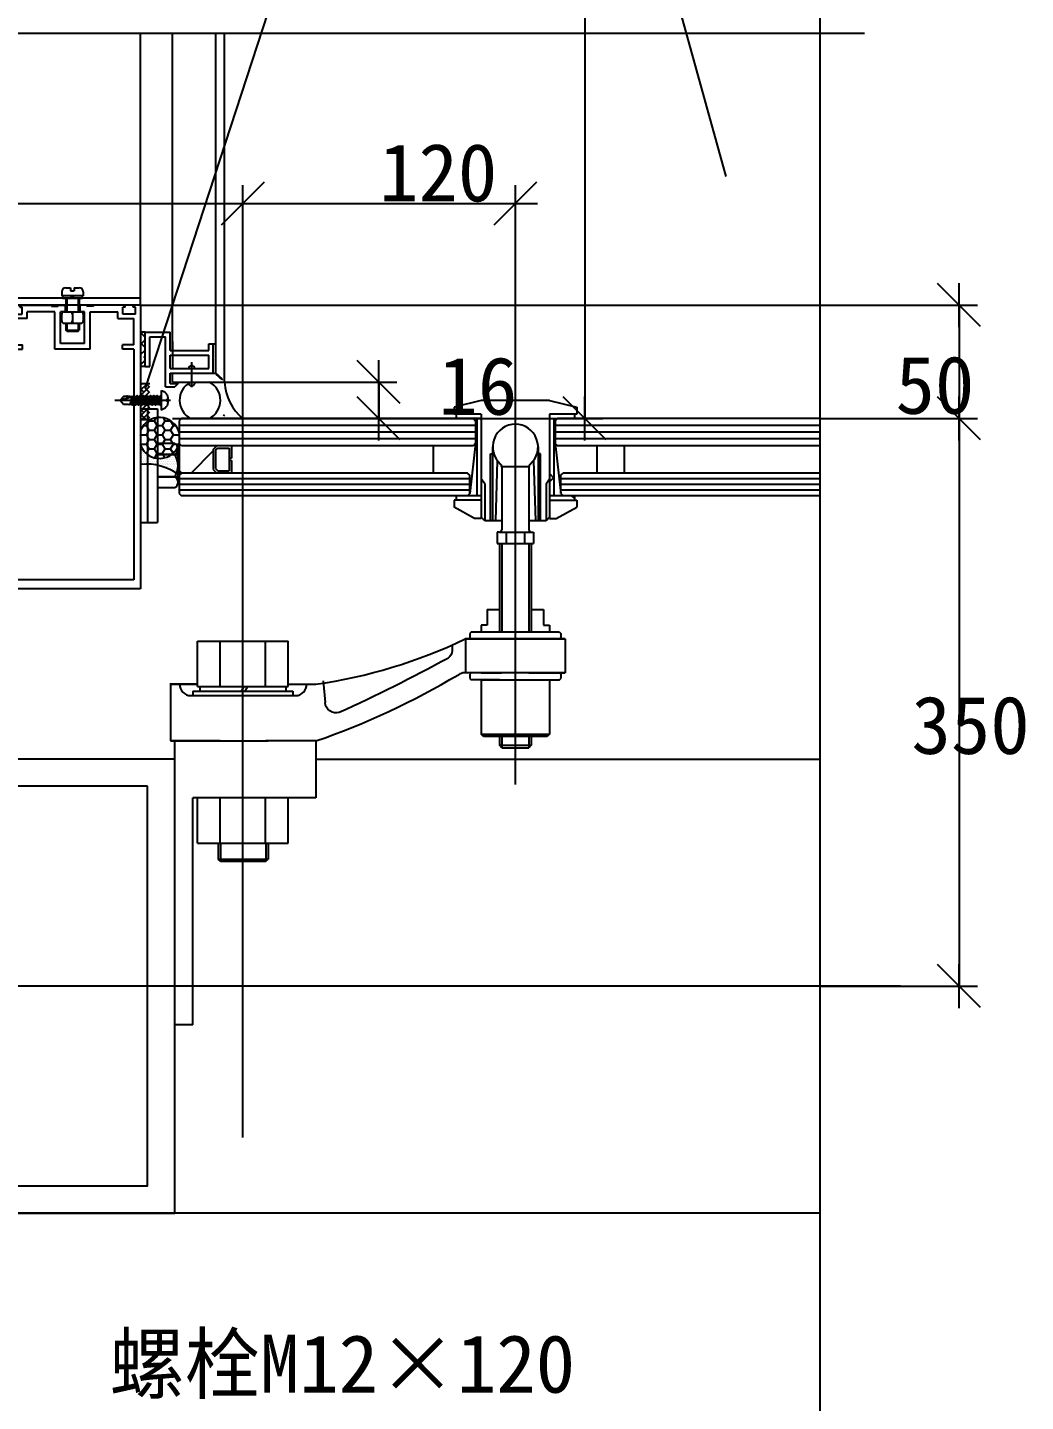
# Model space of a CAD drawing. Header units: metres. Extents: x 2349 to 5457, y 940 to 3258.
# Drawn here: x 4941 to 5380, y 2018 to 2623 of the extents above; entities that cross this region are included whole.
import ezdxf

# ---------------------------------------------------------------- set-up
doc = ezdxf.new("R2010")
doc.units = ezdxf.units.M
for name, color, linetype in [('3', 5, 'Continuous'), ('B', 3, 'Continuous'), ('BZX', 1, 'Continuous'), ('CSX', 3, 'Continuous'), ('DHX', 4, 'Continuous'), ('LINE', 7, 'Continuous'), ('PMX', 8, 'Continuous'), ('SCREW', 6, 'Continuous'), ('SDH', 7, 'Continuous'), ('TXT', 2, 'Continuous'), ('XSX', 6, 'Continuous')]:
    doc.layers.add(name, color=color, linetype=linetype)

# ---------------------------------------------------------------- blocks, each defined once
blk = doc.blocks.new('A$C719D39D5')
at = {"layer": 'CSX'}
for p, q in [((15.8, 56.78, -342.86), (25.38, 55.94, -342.86)), ((0, 0, -342.86), (2.51, 0, -342.86))]:
    blk.add_line(p, q, dxfattribs=at)
for centre, radius, start, end in [((24.95, 50.96, -342.86), 5, 344.88, 85), ((-624.51, 346.74, -342.86), 718.57, 331.32, 335.58), ((2.51, 4, -342.86), 4, 270, 328.41)]:
    blk.add_arc(centre, radius, start, end, dxfattribs=at)
blk = doc.blocks.new('SK-01')
at = {"color": 3}
for points in [[(-41.52, 76.95), (-41.52, -48.05)], [(-41.52, 76.95), (-38.27, 76.95)], [(-39.32, 75.95), (-38.27, 75.95)], [(-39.32, 72.95), (-39.32, 75.95)], [(-39.32, 72.95), (-33.72, 72.95)], [(-38.27, 75.95), (-38.27, 76.95)], [(-34.77, 76.95), (-20.77, 76.95)], [(-34.77, 75.95), (-34.77, 76.95)], [(-34.77, 75.95), (-33.72, 75.95)], [(-33.72, 72.95), (-33.72, 75.95)], [(-19.27, 73.95), (-31.52, 73.95)], [(-31.52, 70.95), (-31.52, 73.95)], [(-26.58, 76.95), (-20.77, 76.95)], [(-20.77, 76.95), (-20.77, 76.45)], [(-20.77, 76.45), (-17.77, 76.45)], [(-19.27, 57.45), (-19.27, 73.95)], [(-17.77, 76.95), (-14.77, 76.95)], [(-17.77, 76.95), (-17.77, 76.45)], [(-16.77, 59.95), (-16.77, 73.95)], [(-16.77, 73.95), (-14.77, 73.95)], [(-14.77, 76.95), (-14.77, 73.95)], [(-5.27, 76.95), (-8.27, 76.95)], [(-8.27, 76.95), (-8.27, 73.95)], [(-8.27, 73.95), (-6.27, 73.95)], [(-6.27, 59.95), (-6.27, 73.95)], [(-5.27, 76.95), (-5.27, 76.45)], [(-2.27, 76.45), (-5.27, 76.45)], [(-3.77, 73.95), (8.48, 73.95)], [(-3.77, 57.45), (-3.77, 73.95)], [(11.73, 76.95), (-2.27, 76.95)], [(-2.27, 76.95), (-2.27, 76.45)], [(8.48, 70.95), (8.48, 73.95)], [(10.68, 72.95), (10.68, 75.95)], [(11.73, 75.95), (10.68, 75.95)], [(16.28, 72.95), (10.68, 72.95)], [(11.73, 75.95), (11.73, 76.95)], [(18.48, 76.95), (15.23, 76.95)], [(15.23, 75.95), (15.23, 76.95)], [(16.28, 75.95), (15.23, 75.95)], [(16.28, 72.95), (16.28, 75.95)], [(18.48, 76.95), (18.48, -48.05)], [(-38.52, 59.45), (-38.52, 70.95)], [(-31.52, 70.95), (-38.52, 70.95)], [(8.48, 70.95), (15.48, 70.95)], [(15.48, 59.45), (15.48, 70.95)], [(-38.52, 59.45), (-33.52, 59.45)], [(-38.52, 57.45), (-38.52, -44.05)], [(-38.52, 57.45), (-33.52, 57.45)], [(-33.52, 57.45), (-33.52, 59.45)], [(-19.27, 57.45), (-3.77, 57.45)], [(-16.77, 59.95), (-6.27, 59.95)], [(10.48, 57.45), (10.48, 59.45)], [(15.48, 59.45), (10.48, 59.45)], [(15.48, 57.45), (10.48, 57.45)], [(15.48, 57.45), (15.48, -44.05)], [(-41.52, -48.05), (18.48, -48.05)], [(-38.52, -44.05), (15.48, -44.05)]]:
    blk.add_lwpolyline(points, dxfattribs=at)
blk = doc.blocks.new('A$C3AE73DB5')
at = {"layer": 'CSX'}
for p, q in [((0, 18), (0, 48)), ((0, 48), (22, 48)), ((4, 18), (4, 44)), ((4, 44), (18, 44)), ((18, 0), (18, 44)), ((22, 32), (22, 48)), ((56, 38), (60, 38)), ((56, 32), (56, 38)), ((60, 12), (60, 38)), ((22, 32), (56, 32)), ((22, 16), (22, 28)), ((22, 28), (56, 28)), ((56, 16), (56, 28)), ((0, 18), (4, 18)), ((22, 16), (56, 16)), ((18, 0), (26, 0)), ((22, 12), (60, 12)), ((22, 3), (22, 12)), ((22, 3), (29, 3)), ((29, 3), (26, 0))]:
    blk.add_line(p, q, dxfattribs=at)
blk = doc.blocks.new('ST48X16')
at = {"layer": 'LINE'}
for p, q in [((0, 19.53), (0, -4.91)), ((-2.01, -0.75), (2.01, -0.75))]:
    blk.add_line(p, q, dxfattribs=at)
at = {"layer": 'SCREW'}
for p, q in [((-1.73, 12.94), (-2.01, 12.68)), ((-2.01, 12.68), (-1.31, 12.81)), ((-2.01, 12.68), (-1.73, 12.42)), ((-1.91, 14.2), (-0.73, 14.41)), ((-1.73, 15.84), (0, 17.29)), ((-1.73, 14.38), (-1.73, 15.84)), ((-1.73, 12.94), (-1.73, 14.03)), ((-1.22, 13.06), (-1.73, 12.94)), ((-1.73, 12.42), (-1.43, 12.49)), ((-1.73, 12.42), (-1.73, 11.62)), ((-1.43, 12.49), (0.25, 17.08)), ((0, 17.29), (1.73, 15.84)), ((1.73, 15.84), (1.73, 13.58)), ((1.73, 13.58), (2.01, 13.32)), ((2.01, 13.32), (1.73, 13.06)), ((1.73, 13.06), (1.73, 12.38)), ((-2.16, 11.27), (2.16, 12.03)), ((-2.16, 9.76), (2.16, 10.53)), ((-2.16, 8.44), (2.16, 9.2)), ((-2.16, 6.94), (2.16, 7.7)), ((-2.16, 5.44), (2.16, 6.2)), ((-1.73, 10.92), (-1.73, 10.11)), ((-1.73, 9.6), (-1.73, 8.79)), ((-1.73, 9.44), (-1.73, 8.64)), ((-1.73, 8.09), (-1.73, 7.29)), ((-1.73, 6.59), (-1.73, 5.79)), ((1.73, 11.68), (1.73, 10.87)), ((1.73, 10.2), (1.73, 9.4)), ((1.73, 8.86), (1.73, 8.05)), ((1.73, 8.7), (1.73, 7.9)), ((1.73, 7.35), (1.73, 6.55)), ((-2.16, 3.93), (2.16, 4.7)), ((-2.16, 2.43), (2.16, 3.19)), ((-2.16, 0.93), (2.16, 1.69)), ((-2.11, -0.67), (2.16, 0.03)), ((-1.73, 5.09), (-1.73, 4.28)), ((-1.73, 0.58), (-1.73, 4.13)), ((-1.73, 3.58), (-1.73, 2.78)), ((-1.73, 3.43), (-1.73, 2.63)), ((-1.73, 2.08), (-1.73, 1.28)), ((-1.73, 1.93), (-1.73, 1.12)), ((-1.73, 0.42), (-1.73, -0.38)), ((1.73, 0.38), (-1.73, -0.38)), ((1.73, 5.85), (1.73, 5.04)), ((1.73, 4.35), (1.73, 3.54)), ((1.73, 4.19), (1.73, 3.39)), ((1.73, 2.84), (1.73, 2.04)), ((1.73, 2.69), (1.73, 1.88)), ((1.73, 1.34), (1.73, 0.54)), ((1.73, 1.19), (1.73, 0.38)), ((2.16, 0.03), (1.73, 0.38)), ((2.01, -0.09), (2.16, 0.03)), ((-4.28, -0.75), (4.28, -0.75)), ((-1.73, -0.38), (-2.11, -0.67)), ((-2.11, -0.67), (-2.01, -0.75)), ((-0.25, -0.75), (2.01, -0.09)), ((2.01, -0.09), (2.01, -0.75))]:
    blk.add_line(p, q, dxfattribs=at)
for points in [[(1.73, 11.68), (2.16, 12.03), (1.73, 12.38), (-1.73, 11.62), (-2.16, 11.27), (-1.73, 10.92)], [(-1.73, 14.38), (-0.73, 14.41), (-1.73, 14.03), (-1.91, 14.2)], [(1.73, 10.18), (2.16, 10.53), (1.73, 10.87), (-1.73, 10.11), (-2.16, 9.76), (-1.73, 9.41)], [(1.73, 8.86), (2.16, 9.2), (1.73, 9.55), (-1.73, 8.79), (-2.16, 8.44), (-1.73, 8.09)], [(1.73, 7.35), (2.16, 7.7), (1.73, 8.05), (-1.73, 7.29), (-2.16, 6.94), (-1.73, 6.59)], [(1.73, 5.85), (2.16, 6.2), (1.73, 6.55), (-1.73, 5.79), (-2.16, 5.44), (-1.73, 5.09)], [(1.73, 4.35), (2.16, 4.7), (1.73, 5.04), (-1.73, 4.28), (-2.16, 3.93), (-1.73, 3.58)], [(1.73, 2.84), (2.16, 3.19), (1.73, 3.54), (-1.73, 2.78), (-2.16, 2.43), (-1.73, 2.08)], [(1.73, 1.34), (2.16, 1.69), (1.73, 2.04), (-1.73, 1.28), (-2.16, 0.93), (-1.73, 0.58)]]:
    blk.add_lwpolyline(points, close=True, dxfattribs=at)
blk.add_lwpolyline([(-4.28, -0.75, 0.4), (-0.4, -3.75), (-0.4, -3.31), (0.4, -3.31), (0.4, -3.75, 0.4), (4.28, -0.75)], format="xyb", dxfattribs=at)
for centre, radius, start, end in [((-1.79, 18.13), 2.29, 271.51, 332.84), ((-0.47, 16.2), 3.83, 255.54, 304.95)]:
    blk.add_arc(centre, radius, start, end, dxfattribs=at)
blk = doc.blocks.new('CC')
blk.add_line((-24.24, 0), (24.24, 0))
blk.add_lwpolyline([(-23.48, -23.39), (23.76, 23.82)])

msp = doc.modelspace()

# ---------------------------------------------------------------- hatches: boundary and pattern name
h = msp.add_hatch()
h.set_pattern_fill('HONEY', scale=15)
h.paths.add_polyline_path([(5012.93, 2450.77), (5020.98, 2450.77, 0.61), (5021.18, 2466.77), (5014.88, 2466.77, -0.83), (5011.8, 2466.2, 0.57)])
h = msp.add_hatch()
h.set_pattern_fill('DOTS', scale=10)
h.paths.add_polyline_path([(5020.98, 2450.77), (5035.81, 2450.77, -0.21), (5027.81, 2466.77), (5021.18, 2466.77, -0.61)])
at = {"layer": 'CSX'}
h = msp.add_hatch(dxfattribs=at)
h.set_pattern_fill('ANSI31', scale=5)
h.paths.add_polyline_path([(5022.81, 2483.75), (5023.81, 2483.75), (5023.81, 2470.75), (5022.81, 2470.75)])
h = msp.add_hatch(dxfattribs=at)
h.set_pattern_fill('ANSI31', scale=5)
h.paths.add_polyline_path([(5022.81, 2483.75), (5023.81, 2483.75), (5023.81, 2470.75), (5022.81, 2470.75)])
h = msp.add_hatch(dxfattribs=at)
h.set_pattern_fill('ANSI31', scale=5)
h.paths.add_polyline_path([(5022.81, 2483.75), (5023.81, 2483.75), (5023.81, 2470.75), (5022.81, 2470.75)])
h = msp.add_hatch(dxfattribs=at)
h.set_pattern_fill('ANSI31', scale=5)
h.paths.add_polyline_path([(5022.81, 2483.75), (5023.81, 2483.75), (5023.81, 2470.75), (5022.81, 2470.75)])
h = msp.add_hatch(dxfattribs=at)
h.set_pattern_fill('ANSI31', scale=10)
h.paths.add_polyline_path([(5020.81, 2478.75), (5005.81, 2478.75), (5003.81, 2478.75), (5003.81, 2472.75), (5011.9, 2472.75, -1), (5014.67, 2472.75), (5020.81, 2472.75)])
h = msp.add_hatch(dxfattribs=at)
h.set_pattern_fill('ANSI31', scale=10)
h.paths.add_polyline_path([(5020.81, 2478.75), (5005.81, 2478.75), (5003.81, 2478.75), (5003.81, 2472.75), (5011.9, 2472.75, -1), (5014.67, 2472.75), (5020.81, 2472.75)])
h = msp.add_hatch(dxfattribs=at)
h.set_pattern_fill('ANSI31', scale=10)
h.paths.add_polyline_path([(5020.81, 2478.75), (5005.81, 2478.75), (5003.81, 2478.75), (5003.81, 2472.75), (5011.9, 2472.75, -1), (5014.67, 2472.75), (5020.81, 2472.75)])
h = msp.add_hatch(dxfattribs=at)
h.set_pattern_fill('ANSI31', scale=10)
h.paths.add_polyline_path([(5020.81, 2478.75), (5005.81, 2478.75), (5003.81, 2478.75), (5003.81, 2472.75), (5011.9, 2472.75, -1), (5014.67, 2472.75), (5020.81, 2472.75)])
at = {"layer": 'PMX'}
h = msp.add_hatch(dxfattribs=at)
h.set_pattern_fill('ANSI37', scale=18)
h.paths.add_polyline_path([(5170.81, 2452.77), (5180.35, 2452.77), (5178.58, 2450.77), (5170.81, 2450.77)])
h.paths.add_polyline_path([(5180.35, 2452.77), (5181.81, 2452.77), (5181.81, 2450.77), (5178.58, 2450.77)])
h.paths.add_polyline_path([(5129.81, 2452.77), (5140.81, 2452.77), (5140.81, 2450.77), (5129.81, 2450.77)])
h.paths.add_polyline_path([(5138.81, 2450.77), (5140.4, 2450.77), (5140.81, 2450.36), (5140.81, 2416.77), (5138.81, 2416.77)])
h.paths.add_polyline_path([(5170.81, 2450.77), (5172.81, 2450.77), (5172.81, 2424.58), (5171.29, 2423.06), (5170.81, 2423.54)])
h.paths.add_polyline_path([(5170.81, 2422.58), (5171.29, 2423.06), (5172.81, 2421.54), (5172.81, 2416.77), (5170.81, 2416.77)])
h.paths.add_polyline_path([(5172.81, 2424.58), (5172.81, 2421.54), (5171.29, 2423.06)])
h.paths.add_polyline_path([(5170.81, 2416.77), (5181.81, 2416.77), (5181.81, 2414.77), (5170.81, 2414.77)])
h.paths.add_polyline_path([(5129.81, 2416.77), (5140.81, 2416.77), (5140.81, 2414.77), (5129.81, 2414.77)])
h = msp.add_hatch(dxfattribs=at)
h.set_pattern_fill('ANSI37', scale=18)
h.paths.add_polyline_path([(5008.81, 2438.77), (5007.81, 2439.77), (5007.81, 2425.77), (5008.81, 2426.77), (5024.39, 2426.77), (5022.81, 2428.36), (5022.81, 2437.18), (5024.39, 2438.77)])
h = msp.add_hatch(dxfattribs=at)
h.set_pattern_fill('HEX', scale=5)
h.paths.add_polyline_path([(5023.81, 2428.77), (5024.81, 2427.77), (5029.81, 2427.77), (5029.81, 2437.77), (5024.81, 2437.77), (5023.81, 2436.77)])

# ---------------------------------------------------------------- linework, layer by layer
for p, q in [((4957.81, 2503.77), (4957.81, 2497.77)), ((4958.31, 2503.77), (4958.31, 2497.77)), ((4960.13, 2504.78), (4960.75, 2503.77)), ((4960.79, 2504.78), (4961.42, 2503.77)), ((4963.31, 2503.77), (4963.31, 2497.77)), ((4963.81, 2503.77), (4963.81, 2497.77)), ((4965.14, 2504.78), (4965.14, 2503.77)), ((4956.09, 2493.77), (4956.09, 2496.77)), ((4957.09, 2497.77), (4959.81, 2497.77)), ((4957.09, 2497.77), (4957.81, 2497.77)), ((4957.54, 2497.77), (4957.09, 2497.77)), ((4959.81, 2497.77), (4964.53, 2497.77)), ((4960.81, 2496.77), (4960.81, 2493.77)), ((4965.53, 2496.77), (4965.53, 2493.77)), ((4957.09, 2492.77), (4964.53, 2492.77)), ((4957.81, 2492.77), (4957.81, 2489.77)), ((4957.81, 2489.77), (4963.81, 2489.77)), ((4958.31, 2489.27), (4957.81, 2489.77)), ((4958.31, 2492.77), (4958.31, 2489.27)), ((4958.31, 2489.27), (4963.31, 2489.27)), ((4963.31, 2492.77), (4963.31, 2489.27)), ((4963.31, 2489.27), (4963.81, 2489.77)), ((4963.81, 2492.77), (4963.81, 2489.77)), ((5001.81, 2476.59), (5001.81, 2483.75)), ((5001.81, 2476.59), (5001.81, 2483.75)), ((5003.81, 2480.75), (5003.81, 2483.75)), ((5003.81, 2480.75), (5003.81, 2483.75)), ((5003.81, 2472.75), (5003.81, 2478.75)), ((5003.81, 2472.75), (5003.81, 2478.75)), ((5001.81, 2468.27), (5001.81, 2474.59)), ((5001.81, 2468.27), (5001.81, 2474.59)), ((4990.81, 2455), (4998.31, 2455)), ((4990.81, 2405), (4998.31, 2405))]:
    msp.add_line(p, q)
for points in [[(5023.81, 2620.5), (5023.81, 2470.75)], [(4956.06, 2506.57), (4956.06, 2504.77)], [(4957.86, 2508.37), (4960.01, 2508.37)], [(4960.01, 2508.37), (4960.01, 2506.97)], [(4960.01, 2506.97), (4961.61, 2506.97)], [(4961.61, 2508.37), (4961.61, 2506.97)], [(4961.61, 2508.37), (4963.76, 2508.37)], [(4965.56, 2506.57), (4965.56, 2504.77)], [(4965.56, 2504.78), (4956.06, 2504.78)], [(4956.43, 2504.78), (4956.43, 2503.77), (4965.14, 2503.77)], [(5020.81, 2480.75), (5020.81, 2483.75)], [(5020.81, 2480.75), (5020.81, 2483.75)], [(5020.81, 2483.75), (5023.81, 2483.75)], [(5020.81, 2483.75), (5023.81, 2483.75)], [(5020.81, 2483.75), (5023.81, 2483.75)], [(5020.81, 2483.75), (5023.81, 2483.75)], [(5020.81, 2480.75), (5020.81, 2483.75)], [(5020.81, 2480.75), (5020.81, 2483.75)], [(5020.81, 2483.75), (5023.81, 2483.75)], [(5020.81, 2483.75), (5023.81, 2483.75)], [(5020.81, 2483.75), (5023.81, 2483.75)], [(5020.81, 2483.75), (5023.81, 2483.75)], [(5022.81, 2480.75), (5022.81, 2483.75)], [(5022.81, 2480.75), (5022.81, 2483.75)], [(5022.81, 2470.75), (5022.81, 2483.75)], [(5022.81, 2470.75), (5022.81, 2483.75)], [(5022.81, 2470.75), (5022.81, 2483.75)], [(5022.81, 2470.75), (5022.81, 2483.75)], [(5022.81, 2480.75), (5022.81, 2483.75)], [(5022.81, 2470.75), (5022.81, 2483.75)], [(5022.81, 2470.75), (5022.81, 2483.75)], [(5022.81, 2480.75), (5022.81, 2483.75)], [(5022.81, 2470.75), (5022.81, 2483.75)], [(5022.81, 2470.75), (5022.81, 2483.75)], [(5003.81, 2480.75), (5020.81, 2480.75)], [(5003.81, 2480.75), (5020.81, 2480.75)], [(5003.81, 2480.75), (5020.81, 2480.75)], [(5003.81, 2480.75), (5020.81, 2480.75)], [(5003.81, 2480.75), (5020.81, 2480.75)], [(5003.81, 2480.75), (5020.81, 2480.75)], [(5003.81, 2480.75), (5020.81, 2480.75)], [(5003.81, 2480.75), (5020.81, 2480.75)], [(5003.81, 2478.75), (5020.81, 2478.75)], [(5003.81, 2478.75), (5020.81, 2478.75)], [(5003.81, 2478.75), (5020.81, 2478.75)], [(5003.81, 2478.75), (5020.81, 2478.75)], [(5003.81, 2472.75), (5003.81, 2478.75)], [(5003.81, 2472.75), (5003.81, 2478.75)], [(5003.81, 2478.75), (5020.81, 2478.75)], [(5003.81, 2478.75), (5020.81, 2478.75)], [(5003.81, 2478.75), (5020.81, 2478.75)], [(5003.81, 2478.75), (5020.81, 2478.75)], [(5005.81, 2480.75), (5020.81, 2480.75)], [(5005.81, 2480.75), (5020.81, 2480.75)], [(5005.81, 2480.75), (5020.81, 2480.75)], [(5005.81, 2480.75), (5020.81, 2480.75)], [(5005.81, 2478.75), (5020.81, 2478.75)], [(5005.81, 2478.75), (5020.81, 2478.75)], [(5005.81, 2478.75), (5020.81, 2478.75)], [(5005.81, 2478.75), (5020.81, 2478.75)], [(5020.81, 2472.75), (5020.81, 2478.75)], [(5020.81, 2472.75), (5020.81, 2478.75)], [(5020.81, 2472.75), (5020.81, 2478.75)], [(5020.81, 2472.75), (5020.81, 2478.75)], [(5020.81, 2472.75), (5020.81, 2478.75)], [(5020.81, 2472.75), (5020.81, 2478.75)], [(5020.81, 2472.75), (5020.81, 2478.75)], [(5020.81, 2472.75), (5020.81, 2478.75)], [(5022.81, 2472.75), (5022.81, 2478.75)], [(5022.81, 2472.75), (5022.81, 2478.75)], [(5022.81, 2472.75), (5022.81, 2478.75)], [(5022.81, 2472.75), (5022.81, 2478.75)], [(5022.81, 2472.75), (5022.81, 2478.75)], [(5022.81, 2472.75), (5022.81, 2478.75)], [(5022.81, 2472.75), (5022.81, 2478.75)], [(5022.81, 2472.75), (5022.81, 2478.75)], [(5003.81, 2472.75), (5020.81, 2472.75)], [(5003.81, 2472.75), (5020.81, 2472.75)], [(5003.81, 2472.75), (5020.81, 2472.75)], [(5003.81, 2472.75), (5020.81, 2472.75)], [(5003.81, 2470.75), (5023.81, 2470.75)], [(5003.81, 2470.75), (5023.81, 2470.75)], [(5003.81, 2466.25), (5003.81, 2470.75)], [(5003.81, 2466.25), (5003.81, 2470.75)], [(5003.81, 2470.75), (5023.81, 2470.75)], [(5003.81, 2470.75), (5023.81, 2470.75)], [(5005.81, 2472.75), (5020.81, 2472.75)], [(5005.81, 2472.75), (5020.81, 2472.75)], [(5005.81, 2472.75), (5020.81, 2472.75)], [(5005.81, 2472.75), (5020.81, 2472.75)]]:
    msp.add_lwpolyline(points)
for points in [[(4957.86, 2508.37, 0.41), (4956.06, 2506.57)], [(4965.56, 2506.57, 0.41), (4963.76, 2508.37)]]:
    msp.add_lwpolyline(points, format="xyb")
for centre, start, end in [((4957.09, 2496.77), 90, 180), ((4957.09, 2493.77), 180, 270), ((4959.81, 2496.77), 0, 90), ((4959.81, 2496.77), 0, 90), ((4959.81, 2493.77), 270, 0), ((4961.81, 2496.77), 90, 180), ((4961.81, 2493.77), 180, 270), ((4964.53, 2496.77), 0, 90), ((4964.53, 2493.77), 270, 0)]:
    msp.add_arc(centre, 1, start, end)
at = {"layer": '3'}
msp.add_line((5027.28, 2451.96), (5027.81, 2452.49), dxfattribs=at)
at = {"layer": 'B'}
for p, q in [((4998.31, 2455), (4998.31, 2405)), ((5005.81, 2439.75), (4998.31, 2439.75)), ((5007.31, 2434.88), (4998.31, 2434.88)), ((4998.31, 2434.88), (5006.9, 2434.88)), ((5007.31, 2437.31), (5007.31, 2434.88)), ((5007.31, 2434.88), (5007.31, 2422.69)), ((5007.31, 2425.13), (4998.31, 2425.13)), ((4998.31, 2425.13), (5005.82, 2425.13)), ((5005.81, 2420.25), (4998.31, 2420.25))]:
    msp.add_line(p, q, dxfattribs=at)
for centre, radius, start, end in [((5004.58, 2437.31), 2.73, 296.78, 63.22), ((4998.64, 2430), 8.67, 325.79, 34.21), ((5004.58, 2422.69), 2.73, 296.78, 63.22)]:
    msp.add_arc(centre, radius, start, end, dxfattribs=at)
at = {"layer": 'BZX'}
for p, q in [((5186.38, 3169.78), (5186.38, 2450.77)), ((5200.3, 3100.15), (4992.84, 2464.13)), ((5190.74, 2766.34), (5248.51, 2557.45)), ((5035.81, 2503.59), (5035.81, 2553.52)), ((5035.81, 2503.62), (5035.81, 2553.52)), ((5155.81, 2502.87), (5155.81, 2553.52)), ((4587.81, 2545.52), (5155.81, 2545.52)), ((4990.81, 2500.77), (4930.81, 2500.77)), ((5289.88, 2500.77), (5359.28, 2500.77)), ((5351.28, 2500.77), (5351.28, 2432.77)), ((4992.81, 2488.75), (4990.81, 2488.75)), ((4990.81, 2487.92), (4991.64, 2488.75)), ((4992.81, 2486.61), (4990.81, 2488.61)), ((4990.81, 2483.43), (4992.81, 2485.43)), ((4992.81, 2482.12), (4990.81, 2484.12)), ((4990.81, 2478.94), (4992.81, 2480.94)), ((4990.81, 2474.45), (4992.81, 2476.45)), ((4992.81, 2477.63), (4992.28, 2478.16)), ((4991.15, 2474.79), (4990.81, 2475.14)), ((4992.81, 2473.75), (4990.81, 2473.75)), ((4994.81, 2466.07), (4990.81, 2466.07)), ((4990.81, 2465.47), (4991.41, 2466.07)), ((4990.81, 2463.22), (4993.65, 2466.07)), ((4990.81, 2460.97), (4994.81, 2464.97)), ((4992.28, 2462.45), (4990.81, 2463.92)), ((4991.15, 2465.81), (4990.9, 2466.07)), ((4994.81, 2462.16), (4992.84, 2464.13)), ((4994.52, 2464.69), (4993.15, 2466.07)), ((5009.03, 2466.77), (5103.67, 2466.77)), ((5095.67, 2466.77), (5095.67, 2450.77)), ((4991.85, 2460.63), (4990.81, 2461.67)), ((4992.6, 2460.52), (4994.81, 2462.73)), ((4994.2, 2460.52), (4993.96, 2460.76)), ((4990.81, 2456.48), (4991.17, 2456.85)), ((4990.81, 2454.24), (4991.57, 2455)), ((4990.81, 2451.99), (4993.81, 2455)), ((4992.28, 2453.47), (4990.81, 2454.94)), ((4993.33, 2450.17), (4990.81, 2452.69)), ((4991.15, 2456.83), (4990.92, 2457.07)), ((4991.22, 2450.17), (4993.81, 2452.75)), ((4991.57, 2455), (4993.63, 2457.07)), ((4992.99, 2455), (4992.84, 2455.15)), ((4993.81, 2454.18), (4992.99, 2455)), ((4994.52, 2455.71), (4993.19, 2457.05)), ((4993.81, 2455), (4994.81, 2455.99)), ((4993.81, 2455), (4993.81, 2455)), ((4994.81, 2453.18), (4993.81, 2454.18)), ((4993.81, 2452.75), (4994.81, 2453.75)), ((4993.81, 2450.51), (4994.81, 2451.5)), ((4994.81, 2450.94), (4993.96, 2451.78)), ((4994.81, 2450.17), (4990.81, 2450.17)), ((4990.81, 2445.58), (4990.81, 2438.84)), ((4992, 2447.67), (4993.32, 2447.67)), ((4993.32, 2447.67), (4993.81, 2448.51)), ((4993.81, 2446.83), (4993.32, 2447.67)), ((4993.47, 2450.17), (4993.81, 2450.51)), ((4993.81, 2448.51), (4994.51, 2449.74)), ((4994.51, 2445.61), (4993.81, 2446.83)), ((4993.81, 2444.39), (4994.51, 2445.61)), ((4994.51, 2449.73), (4994.43, 2449.88)), ((4994.51, 2449.74), (4996.9, 2449.74)), ((4994.51, 2445.61), (4996.9, 2445.61)), ((4996.89, 2449.74), (4997.68, 2451.09)), ((4998.09, 2447.67), (4996.89, 2449.73)), ((4996.89, 2445.61), (4998.09, 2447.67)), ((4998.09, 2443.55), (4996.89, 2445.61)), ((4998.09, 2447.67), (4998.31, 2447.67)), ((4998.31, 2447.67), (5000.47, 2447.67)), ((5000.47, 2447.67), (5001.66, 2449.74)), ((5001.66, 2445.61), (5000.47, 2447.67)), ((5000.47, 2443.55), (5001.66, 2445.61)), ((5001.66, 2449.73), (5000.9, 2451.04)), ((5001.66, 2449.74), (5004.04, 2449.74)), ((5001.66, 2445.61), (5004.04, 2445.61)), ((5004.04, 2449.74), (5004.05, 2449.76)), ((5005.23, 2447.67), (5004.04, 2449.73)), ((5004.04, 2445.61), (5005.23, 2447.67)), ((5005.23, 2443.55), (5004.04, 2445.61)), ((5004.84, 2450.77), (5103.67, 2450.77)), ((5005.23, 2447.67), (5006.3, 2447.67)), ((5027.84, 2450.77), (5194.38, 2450.77)), ((5289.88, 2450.77), (5359.28, 2450.77)), ((5289.88, 2450.77), (5359.28, 2450.77)), ((4990.94, 2443.55), (4990.81, 2443.78)), ((4990.81, 2443.31), (4990.94, 2443.55)), ((4990.94, 2439.42), (4990.81, 2439.66)), ((4990.81, 2439.19), (4990.94, 2439.42)), ((4990.94, 2443.55), (4993.32, 2443.55)), ((4990.94, 2439.42), (4993.32, 2439.42)), ((4993.32, 2443.55), (4993.81, 2444.39)), ((4993.81, 2442.71), (4993.32, 2443.55)), ((4993.32, 2439.42), (4993.81, 2440.26)), ((4993.81, 2438.59), (4993.32, 2439.42)), ((4994.51, 2441.49), (4993.81, 2442.71)), ((4993.81, 2440.26), (4994.51, 2441.49)), ((4994.51, 2441.49), (4996.9, 2441.49)), ((4996.89, 2441.49), (4998.09, 2443.55)), ((4998.09, 2439.42), (4996.89, 2441.49)), ((4996.89, 2437.36), (4998.09, 2439.42)), ((4998.09, 2443.55), (4998.31, 2443.55)), ((4998.09, 2439.42), (4998.31, 2439.42)), ((4998.31, 2443.55), (5000.47, 2443.55)), ((4998.31, 2439.42), (5000.47, 2439.42)), ((5001.66, 2441.49), (5000.47, 2443.55)), ((5000.47, 2439.42), (5000.66, 2439.75)), ((5001.66, 2437.36), (5000.47, 2439.42)), ((5000.66, 2439.75), (5001.66, 2441.49)), ((5001.66, 2441.49), (5004.04, 2441.49)), ((5004.04, 2441.49), (5005.23, 2443.55)), ((5005.04, 2439.75), (5004.04, 2441.49)), ((5004.04, 2437.36), (5005.23, 2439.42)), ((5005.23, 2439.42), (5005.04, 2439.75)), ((5005.23, 2443.55), (5007.61, 2443.55)), ((5005.23, 2439.42), (5006.31, 2439.42)), ((5006.31, 2439.42), (5007.61, 2439.42)), ((5007.61, 2443.55), (5007.81, 2443.89)), ((5007.81, 2443.21), (5007.61, 2443.55)), ((5007.61, 2439.42), (5007.81, 2439.76)), ((5007.67, 2439.32), (5007.61, 2439.42)), ((4990.94, 2437.53), (4990.94, 2437.53)), ((4990.94, 2435.95), (4990.94, 2435.95)), ((4990.94, 2434.36), (4990.94, 2434.36)), ((4991.34, 2436.74), (4991.34, 2436.74)), ((4991.34, 2435.15), (4991.34, 2435.15)), ((4991.34, 2433.57), (4991.34, 2433.57)), ((4991.74, 2435.95), (4991.74, 2435.95)), ((4991.74, 2434.36), (4991.74, 2434.36)), ((4992.13, 2435.15), (4992.13, 2435.15)), ((4992.13, 2433.57), (4992.13, 2433.57)), ((4992.53, 2435.95), (4992.53, 2435.95)), ((4992.53, 2434.36), (4992.53, 2434.36)), ((4992.93, 2435.15), (4992.93, 2435.15)), ((4992.93, 2433.57), (4992.93, 2433.57)), ((4993.32, 2434.36), (4993.32, 2434.36)), ((4993.34, 2435.34), (4993.81, 2436.14)), ((4993.72, 2433.57), (4993.72, 2433.57)), ((4994.51, 2437.36), (4993.81, 2438.59)), ((4993.81, 2436.14), (4994.51, 2437.36)), ((4994.12, 2434.36), (4994.12, 2434.36)), ((4994.51, 2437.36), (4996.9, 2437.36)), ((4994.51, 2433.57), (4994.51, 2433.57)), ((4995.31, 2433.57), (4995.31, 2433.57)), ((4996.1, 2433.57), (4996.1, 2433.57)), ((4998.09, 2435.3), (4996.89, 2437.36)), ((4997.03, 2433.47), (4998.09, 2435.3)), ((4998.09, 2435.3), (4998.31, 2435.3)), ((4998.31, 2435.3), (5000.47, 2435.3)), ((5000.47, 2435.3), (5001.66, 2437.36)), ((5000.71, 2434.88), (5000.47, 2435.3)), ((5001.49, 2433.52), (5000.71, 2434.88)), ((5001.66, 2437.36), (5004.04, 2437.36)), ((5001.66, 2433.57), (5001.66, 2433.57)), ((5002.45, 2433.57), (5002.45, 2433.57)), ((5003.25, 2433.57), (5003.25, 2433.57)), ((5003.64, 2434.36), (5003.64, 2434.36)), ((5005.12, 2435.48), (5004.04, 2437.36)), ((5004.04, 2433.57), (5004.04, 2433.57)), ((5004.44, 2434.36), (5004.44, 2434.36)), ((5004.83, 2435.15), (5004.83, 2435.15)), ((5004.83, 2433.57), (5004.83, 2433.57)), ((5005.23, 2434.36), (5005.23, 2434.36)), ((5005.63, 2435.15), (5005.63, 2435.15)), ((5005.63, 2433.57), (5005.63, 2433.57)), ((5006.02, 2435.95), (5006.02, 2435.95)), ((5006.02, 2434.36), (5006.02, 2434.36)), ((5006.42, 2436.74), (5006.42, 2436.74)), ((5006.42, 2435.15), (5006.42, 2435.15)), ((5006.42, 2433.57), (5006.42, 2433.57)), ((5006.82, 2435.95), (5006.82, 2435.95)), ((5006.82, 2434.36), (5006.82, 2434.36)), ((5007.21, 2436.74), (5007.21, 2436.74)), ((5007.21, 2435.15), (5007.21, 2435.15)), ((5007.21, 2433.57), (5007.21, 2433.57)), ((5007.61, 2439.12), (5007.61, 2439.12)), ((5007.61, 2437.53), (5007.61, 2437.53)), ((5007.61, 2435.95), (5007.61, 2435.95)), ((5007.61, 2434.36), (5007.61, 2434.36)), ((4990.94, 2432.77), (4990.94, 2432.77)), ((4990.94, 2431.18), (4990.94, 2431.18)), ((4991.34, 2431.98), (4991.34, 2431.98)), ((4991.74, 2432.77), (4991.74, 2432.77)), ((4991.74, 2431.18), (4991.74, 2431.18)), ((4992.13, 2431.98), (4992.13, 2431.98)), ((4992.53, 2432.77), (4992.53, 2432.77)), ((4992.53, 2431.18), (4992.53, 2431.18)), ((4992.93, 2431.98), (4992.93, 2431.98)), ((4993.32, 2432.77), (4993.32, 2432.77)), ((4993.32, 2431.18), (4993.32, 2431.18)), ((4993.72, 2431.98), (4993.72, 2431.98)), ((4994.12, 2432.77), (4994.12, 2432.77)), ((4994.12, 2431.18), (4994.12, 2431.18)), ((4994.51, 2431.98), (4994.51, 2431.98)), ((4994.91, 2432.77), (4994.91, 2432.77)), ((4994.91, 2431.18), (4994.91, 2431.18)), ((4995.31, 2431.98), (4995.31, 2431.98)), ((4995.7, 2432.77), (4995.7, 2432.77)), ((4995.7, 2431.18), (4995.7, 2431.18)), ((4996.1, 2431.98), (4996.1, 2431.98)), ((4996.5, 2432.77), (4996.5, 2432.77)), ((4996.5, 2431.18), (4996.5, 2431.18)), ((4996.9, 2431.98), (4996.9, 2431.98)), ((4997.29, 2432.77), (4997.29, 2432.77)), ((4997.29, 2431.18), (4997.29, 2431.18)), ((4997.69, 2431.98), (4997.69, 2431.98)), ((4997.69, 2430.39), (4997.69, 2430.39)), ((4998.09, 2432.77), (4998.09, 2432.77)), ((4998.09, 2431.18), (4998.09, 2431.18)), ((4998.48, 2431.98), (4998.48, 2431.98)), ((4998.48, 2430.39), (4998.48, 2430.39)), ((4998.88, 2432.77), (4998.88, 2432.77)), ((4998.88, 2431.18), (4998.88, 2431.18)), ((4999.28, 2431.98), (4999.28, 2431.98)), ((4999.28, 2430.39), (4999.28, 2430.39)), ((4999.67, 2432.77), (4999.67, 2432.77)), ((4999.67, 2431.18), (4999.67, 2431.18)), ((5000.07, 2431.98), (5000.07, 2431.98)), ((5000.07, 2430.39), (5000.07, 2430.39)), ((5000.47, 2432.77), (5000.47, 2432.77)), ((5000.47, 2431.18), (5000.47, 2431.18)), ((5000.86, 2431.98), (5000.86, 2431.98)), ((5000.86, 2430.39), (5000.86, 2430.39)), ((5001.26, 2432.77), (5001.26, 2432.77)), ((5001.26, 2431.18), (5001.26, 2431.18)), ((5001.26, 2429.6), (5001.26, 2429.6)), ((5001.66, 2431.98), (5001.66, 2431.98)), ((5001.66, 2430.39), (5001.66, 2430.39)), ((5002.05, 2432.77), (5002.05, 2432.77)), ((5002.05, 2431.18), (5002.05, 2431.18)), ((5002.05, 2429.6), (5002.05, 2429.6)), ((5002.45, 2431.98), (5002.45, 2431.98)), ((5002.45, 2430.39), (5002.45, 2430.39)), ((5002.85, 2432.77), (5002.85, 2432.77)), ((5002.85, 2431.18), (5002.85, 2431.18)), ((5002.85, 2429.6), (5002.85, 2429.6)), ((5003.25, 2431.98), (5003.25, 2431.98)), ((5003.25, 2430.39), (5003.25, 2430.39)), ((5003.25, 2428.8), (5003.25, 2428.8)), ((5003.64, 2432.77), (5003.64, 2432.77)), ((5003.64, 2431.18), (5003.64, 2431.18)), ((5003.64, 2429.6), (5003.64, 2429.6)), ((5004.04, 2431.98), (5004.04, 2431.98)), ((5004.04, 2430.39), (5004.04, 2430.39)), ((5004.04, 2428.8), (5004.04, 2428.8)), ((5004.44, 2432.77), (5004.44, 2432.77)), ((5004.44, 2431.18), (5004.44, 2431.18)), ((5004.44, 2429.6), (5004.44, 2429.6)), ((5004.44, 2428.01), (5004.44, 2428.01)), ((5004.83, 2431.98), (5004.83, 2431.98)), ((5004.83, 2430.39), (5004.83, 2430.39)), ((5004.83, 2428.8), (5004.83, 2428.8)), ((5005.23, 2432.77), (5005.23, 2432.77)), ((5005.23, 2431.18), (5005.23, 2431.18)), ((5005.23, 2429.6), (5005.23, 2429.6)), ((5005.23, 2428.01), (5005.23, 2428.01)), ((5005.63, 2431.98), (5005.63, 2431.98)), ((5005.63, 2430.39), (5005.63, 2430.39)), ((5005.63, 2428.8), (5005.63, 2428.8)), ((5006.02, 2432.77), (5006.02, 2432.77)), ((5006.02, 2431.18), (5006.02, 2431.18)), ((5006.02, 2429.6), (5006.02, 2429.6)), ((5006.02, 2428.01), (5006.02, 2428.01)), ((5006.42, 2431.98), (5006.42, 2431.98)), ((5006.42, 2430.39), (5006.42, 2430.39)), ((5006.42, 2428.8), (5006.42, 2428.8)), ((5006.42, 2427.22), (5006.42, 2427.22)), ((5006.82, 2432.77), (5006.82, 2432.77)), ((5006.82, 2431.18), (5006.82, 2431.18)), ((5006.82, 2429.6), (5006.82, 2429.6)), ((5006.82, 2428.01), (5006.82, 2428.01)), ((5007.21, 2431.98), (5007.21, 2431.98)), ((5007.21, 2430.39), (5007.21, 2430.39)), ((5007.21, 2428.8), (5007.21, 2428.8)), ((5007.61, 2432.77), (5007.61, 2432.77)), ((5007.61, 2431.18), (5007.61, 2431.18)), ((5007.61, 2429.6), (5007.61, 2429.6)), ((5007.61, 2428.01), (5007.61, 2428.01)), ((5351.28, 2432.77), (5351.28, 2200.77)), ((5007.61, 2426.42), (5007.61, 2426.42)), ((5289.88, 2200.77), (5359.28, 2200.77))]:
    msp.add_line(p, q, dxfattribs=at)
at = {"layer": 'CSX'}
for p, q in [((4990.81, 2500.77), (4990.81, 2620.5)), ((5004.81, 2480.75), (5004.81, 2620.5)), ((4990.81, 2503.77), (4930.81, 2503.77)), ((4990.81, 2500.77), (5289.85, 2500.77)), ((5001.81, 2476.59), (5001.81, 2483.75)), ((5001.81, 2476.59), (5001.81, 2483.75)), ((5004.81, 2484.77), (5004.81, 2472.77)), ((5013.29, 2464.61), (5013.29, 2475.65)), ((5013.29, 2464.61), (5013.29, 2475.65)), ((5013.29, 2464.61), (5013.29, 2475.65)), ((5013.29, 2464.61), (5013.29, 2475.65)), ((5001.81, 2468.25), (5001.81, 2474.59)), ((5001.81, 2468.25), (5001.81, 2474.59)), ((5004.81, 2466.77), (5004.81, 2470.75)), ((5004.81, 2466.77), (5004.81, 2470.75)), ((5140.81, 2458.77), (5128.81, 2455.77)), ((5170.81, 2458.77), (5140.81, 2458.77)), ((5170.81, 2458.77), (5182.81, 2455.77)), ((4993.81, 2455), (4993.81, 2405)), ((5128.81, 2455.77), (5128.81, 2452.77)), ((5140.81, 2452.77), (5128.81, 2452.77)), ((5129.81, 2452.77), (5129.81, 2450.77)), ((5140.81, 2452.77), (5140.81, 2406.77)), ((5170.81, 2452.77), (5170.81, 2406.77)), ((5182.81, 2452.77), (5170.81, 2452.77)), ((5181.81, 2452.77), (5181.81, 2450.77)), ((5182.81, 2455.77), (5182.81, 2452.77)), ((5008.81, 2450.77), (5007.81, 2449.77)), ((5007.81, 2449.77), (5007.81, 2439.77)), ((5137.31, 2450.77), (5008.81, 2450.77)), ((5140.81, 2450.77), (5129.81, 2450.77)), ((5137.31, 2450.77), (5138.31, 2449.77)), ((5137.31, 2450.77), (5138.31, 2449.77)), ((5138.31, 2449.77), (5138.31, 2439.77)), ((5138.81, 2450.77), (5138.81, 2416.77)), ((5140.4, 2450.77), (5140.81, 2450.36)), ((5170.81, 2450.77), (5181.81, 2450.77)), ((5172.81, 2450.77), (5172.81, 2416.77)), ((5174.31, 2450.77), (5173.31, 2449.77)), ((5173.31, 2449.77), (5173.31, 2439.77)), ((5289.85, 2450.77), (5174.31, 2450.77)), ((5008.81, 2438.77), (5007.81, 2439.77)), ((5138.31, 2439.77), (5135.81, 2417.77)), ((5138.31, 2439.77), (5137.31, 2438.77)), ((5173.31, 2439.77), (5174.31, 2438.77)), ((5173.31, 2439.77), (5175.81, 2417.77)), ((5007.31, 2424), (5007.31, 2436)), ((5137.31, 2438.77), (5008.81, 2438.77)), ((5022.81, 2437.18), (5024.39, 2438.77)), ((5022.81, 2437.18), (5022.81, 2428.36)), ((5023.81, 2436.77), (5024.81, 2437.77)), ((5023.81, 2436.77), (5023.81, 2428.77)), ((5024.81, 2437.77), (5029.81, 2437.77)), ((5029.81, 2437.77), (5029.81, 2427.77)), ((5030.81, 2433.27), (5029.81, 2433.27)), ((5030.81, 2438.77), (5030.81, 2433.27)), ((5119.81, 2426.77), (5119.81, 2438.77)), ((5144.81, 2405.77), (5144.81, 2435.27)), ((5144.81, 2435.27), (5146.27, 2435.27)), ((5145.81, 2438.27), (5145.81, 2435.27)), ((5166.81, 2435.27), (5165.35, 2435.27)), ((5165.81, 2438.27), (5165.81, 2435.27)), ((5166.81, 2405.77), (5166.81, 2435.27)), ((5289.85, 2438.77), (5174.31, 2438.77)), ((5191.81, 2426.77), (5191.81, 2438.77)), ((5203.81, 2426.77), (5203.81, 2438.77)), ((5022.81, 2428.36), (5024.39, 2426.77)), ((5023.81, 2428.77), (5024.81, 2427.77)), ((5024.81, 2427.77), (5029.81, 2427.77)), ((5030.81, 2432.27), (5029.81, 2432.27)), ((5030.81, 2432.27), (5030.81, 2426.77)), ((5147.81, 2432.27), (5147, 2405.77)), ((5149.81, 2429.55), (5149.81, 2401.77)), ((5161.81, 2429.55), (5149.81, 2429.55)), ((5161.81, 2429.55), (5161.81, 2401.77)), ((5163.81, 2432.27), (5164.61, 2405.77)), ((5008.81, 2426.77), (5007.81, 2425.77)), ((5007.81, 2425.77), (5007.81, 2417.77)), ((5134.81, 2426.77), (5008.81, 2426.77)), ((5135.81, 2425.77), (5134.81, 2426.77)), ((5135.81, 2417.77), (5135.81, 2425.77)), ((5142.31, 2422), (5140.81, 2424.25)), ((5142.31, 2422), (5142.31, 2405.77)), ((5169.31, 2422), (5170.81, 2424.25)), ((5169.31, 2422), (5169.31, 2405.77)), ((5175.81, 2425.77), (5176.81, 2426.77)), ((5175.81, 2417.77), (5175.81, 2425.77)), ((5289.85, 2426.77), (5176.81, 2426.77)), ((5007.81, 2417.77), (5008.81, 2416.77)), ((5140.81, 2416.77), (5008.81, 2416.77)), ((5129.81, 2416.77), (5129.81, 2414.77)), ((5135.81, 2417.77), (5134.81, 2416.77)), ((5134.81, 2416.77), (5135.81, 2417.77)), ((5289.85, 2416.77), (5170.81, 2416.77)), ((5175.81, 2417.77), (5176.81, 2416.77)), ((5181.81, 2416.77), (5181.81, 2414.77)), ((5128.81, 2414.77), (5128.81, 2411.77)), ((5140.81, 2414.77), (5128.81, 2414.77)), ((5137.81, 2406.77), (5128.81, 2411.77)), ((5170.81, 2414.77), (5182.81, 2414.77)), ((5173.81, 2406.77), (5182.81, 2411.77)), ((5182.81, 2414.77), (5182.81, 2411.77)), ((5140.81, 2406.77), (5137.81, 2406.77)), ((5142.31, 2405.77), (5140.81, 2407.27)), ((5149.81, 2405.77), (5142.31, 2405.77)), ((5169.31, 2405.77), (5161.81, 2405.77)), ((5170.81, 2407.27), (5169.31, 2405.77)), ((5170.81, 2406.77), (5173.81, 2406.77)), ((5148.81, 2400.77), (5147.81, 2400.77)), ((5147.81, 2400.77), (5147.81, 2395.77)), ((5148.81, 2400.77), (5162.81, 2400.77)), ((5151.81, 2400.77), (5151.81, 2395.77)), ((5159.81, 2400.77), (5159.81, 2395.77)), ((5162.81, 2400.77), (5163.81, 2400.77)), ((5163.81, 2400.77), (5163.81, 2395.77)), ((5147.81, 2395.77), (5163.81, 2395.77)), ((5148.81, 2395.77), (5148.81, 2356.63)), ((5162.81, 2395.77), (5162.81, 2356.63)), ((5143.47, 2366.7), (5143.47, 2359.73)), ((5143.47, 2366.7), (5148.81, 2366.7)), ((5162.81, 2366.7), (5168.14, 2366.7)), ((5168.14, 2366.7), (5168.14, 2359.73)), ((5136.31, 2356.63), (5135.81, 2356.13)), ((5135.81, 2356.13), (5135.81, 2354.23)), ((5175.31, 2356.63), (5136.31, 2356.63)), ((5143.47, 2359.73), (5140.81, 2359.73)), ((5140.81, 2359.73), (5140.81, 2357.13)), ((5140.81, 2357.13), (5141.31, 2356.63)), ((5168.14, 2359.73), (5170.81, 2359.73)), ((5170.81, 2357.13), (5170.31, 2356.63)), ((5170.81, 2359.73), (5170.81, 2357.13)), ((5175.31, 2356.63), (5175.81, 2356.13)), ((5175.81, 2356.13), (5175.81, 2354.23)), ((5015.81, 2352.73), (5055.81, 2352.73)), ((5015.81, 2332.73), (5015.81, 2352.73)), ((5025.81, 2332.73), (5025.81, 2352.73)), ((5045.81, 2332.73), (5045.81, 2352.73)), ((5055.81, 2332.73), (5055.81, 2352.73)), ((5149.74, 2353.73), (5133.74, 2353.73)), ((5133.81, 2353.73), (5177.81, 2353.73)), ((5133.81, 2353.73), (5133.81, 2338.73)), ((5177.74, 2353.73), (5135.74, 2353.73)), ((5135.81, 2354.23), (5136.31, 2353.73)), ((5175.31, 2353.73), (5136.31, 2353.73)), ((5175.31, 2353.73), (5175.81, 2354.23)), ((5177.74, 2353.73), (5177.74, 2338.73)), ((5177.81, 2353.73), (5177.81, 2338.73)), ((5149.74, 2338.73), (5133.43, 2338.73)), ((5149.74, 2338.73), (5133.74, 2338.73)), ((5177.81, 2338.73), (5133.81, 2338.73)), ((5177.74, 2338.73), (5135.74, 2338.73)), ((5136.31, 2338.73), (5135.81, 2338.23)), ((5135.81, 2338.23), (5135.81, 2336.23)), ((5175.31, 2338.73), (5136.31, 2338.73)), ((5140.74, 2338.73), (5149.74, 2338.73)), ((5161.81, 2338.73), (5177.81, 2338.73)), ((5161.81, 2338.73), (5177.81, 2338.73)), ((5170.81, 2338.73), (5161.81, 2338.73)), ((5175.31, 2338.73), (5175.81, 2338.23)), ((5175.81, 2338.23), (5175.81, 2336.23)), ((5015.81, 2333.73), (5003.65, 2333.73)), ((5003.96, 2333.73), (5003.96, 2308.73)), ((5003.96, 2333.73), (5015.81, 2333.73)), ((5007.96, 2333.73), (5007.96, 2333.73)), ((5013.78, 2330.73), (5057.83, 2330.73)), ((5013.78, 2330.73), (5013.78, 2328.73)), ((5015.81, 2332.73), (5055.81, 2332.73)), ((5016.93, 2332.73), (5016.93, 2330.73)), ((5036.2, 2332.73), (5035.05, 2330.73)), ((5037.84, 2332.73), (5036.68, 2330.73)), ((5054.68, 2332.73), (5054.68, 2330.73)), ((5055.81, 2333.73), (5067.96, 2333.73)), ((5057.83, 2330.73), (5057.83, 2328.73)), ((5063.96, 2333.73), (5063.96, 2333.73)), ((5135.81, 2336.23), (5136.31, 2335.73)), ((5148.81, 2335.73), (5136.31, 2335.73)), ((5140.81, 2335.73), (5140.81, 2311.73)), ((5140.81, 2335.73), (5175.31, 2335.73)), ((5170.81, 2335.73), (5170.81, 2311.73)), ((5175.31, 2335.73), (5175.81, 2336.23)), ((5012.96, 2328.73), (5058.96, 2328.73)), ((5003.96, 2308.73), (5046.96, 2308.73)), ((5025.81, 2308.73), (5003.96, 2308.73)), ((5005.81, 2100.77), (5005.81, 2308.73)), ((5067.96, 2308.73), (5067.96, 2283.73)), ((5141.81, 2310.73), (5140.81, 2311.73)), ((5140.81, 2311.73), (5170.81, 2311.73)), ((5169.81, 2310.73), (5141.81, 2310.73)), ((5148.81, 2310.73), (5148.81, 2306.83)), ((5149.81, 2305.73), (5148.81, 2306.83)), ((5148.81, 2306.83), (5162.81, 2306.83)), ((5162.81, 2306.83), (5161.81, 2305.73)), ((5162.81, 2310.73), (5162.81, 2306.83)), ((5170.81, 2311.73), (5169.81, 2310.73)), ((5005.81, 2300.77), (4605.81, 2300.77)), ((5067.96, 2300.77), (5289.85, 2300.77)), ((5149.81, 2305.73), (5161.81, 2305.73)), ((5013.81, 2183.73), (5013.81, 2283.73)), ((5015.81, 2263.73), (5015.81, 2283.73)), ((5025.81, 2263.73), (5025.81, 2283.73)), ((5045.81, 2263.73), (5045.81, 2283.73)), ((5055.81, 2263.73), (5055.81, 2283.73)), ((5015.81, 2263.73), (5055.81, 2263.73)), ((5024.96, 2263.73), (5024.96, 2256.73)), ((5046.96, 2263.73), (5046.96, 2256.73)), ((5024.96, 2256.73), (5046.96, 2256.73)), ((5025.96, 2255.73), (5024.96, 2256.73)), ((5025.96, 2255.73), (5045.96, 2255.73)), ((5045.96, 2255.73), (5046.96, 2256.73)), ((5289.85, 2100.77), (4362.98, 2100.77)), ((4605.81, 2100.77), (5005.81, 2100.77))]:
    msp.add_line(p, q, dxfattribs=at)
msp.add_lwpolyline([(5004.81, 2466.77), (5027.81, 2466.77), (5027.81, 2620.5)], dxfattribs=at)
msp.add_lwpolyline([(5004.81, 2466.77), (5027.81, 2466.77), (5027.81, 2620.5)], dxfattribs=at)
msp.add_lwpolyline([(4993.81, 2288.77), (4617.81, 2288.77), (4617.81, 2112.77), (4993.81, 2112.77)], close=True, dxfattribs=at)
for centre, radius, start, end in [((5013.29, 2472.75), 1.38, 0, 180), ((5013.29, 2472.75), 1.38, 0, 180), ((5013.29, 2472.75), 1.38, 0, 180), ((5013.29, 2472.75), 1.38, 0, 180), ((5035.01, 2479.13), 14, 216.82, 234.13), ((5035.01, 2479.13), 14, 216.82, 234.13), ((5035.01, 2479.13), 14, 216.82, 234.13), ((5035.01, 2479.13), 14, 216.82, 234.13), ((5016.95, 2460.77), 12.11, 35.45, 55.49), ((5016.95, 2460.77), 12.11, 35.45, 55.49), ((5016.95, 2460.77), 12.11, 35.45, 55.49), ((5016.95, 2460.77), 12.11, 35.45, 55.49), ((5016.96, 2458.82), 9, 117.97, 243.45), ((5013.29, 2466.77), 1.59, 180, 0), ((5013.29, 2466.77), 1.59, 180, 0), ((5013.29, 2466.77), 1.59, 180, 0), ((5013.29, 2466.77), 1.59, 180, 0), ((5016.96, 2458.82), 9, 296.55, 62.03), ((5049.6, 2467.67), 21.81, 182.35, 230.78), ((4999.15, 2442.21), 9, 15.89, 157.99), ((5155.81, 2438.27), 10, 310.71, 229.29), ((4999.15, 2442.21), 9, 202.01, 344.11), ((7743.36, 2432.77), 2735.56, 179.85, 180.15), ((4993.49, 2407.51), 23.2, 51.91, 96.65), ((5148.31, 2429.55), 1.5, 0, 49.29), ((5163.31, 2429.55), 1.5, 130.71, 180), ((5148.81, 2401.77), 1, 270, 0), ((5162.81, 2401.77), 1, 180, 270), ((5036.93, 2553.97), 222.41, 278.02, 295.8), ((4956.44, 2630.44), 340.49, 289.12, 300.79), ((5133.43, 2333.73), 5, 90, 122.58), ((5012.96, 2333.73), 5, 180, 270), ((5058.96, 2333.73), 5, 270, 0)]:
    msp.add_arc(centre, radius, start, end, dxfattribs=at)
at = {"layer": 'DHX'}
for p, q in [((5035.81, 2134.03), (5035.81, 2503.59)), ((5155.81, 2289.59), (5155.81, 2502.84))]:
    msp.add_line(p, q, dxfattribs=at)
msp.add_lwpolyline([(5325.44, 2200.77), (2398.93, 2200.77)], dxfattribs=at)
at = {"layer": 'SDH'}
for p, q in [((5289.85, 2686.53), (5289.85, 1291)), ((4573.42, 2620.5), (5309.5, 2620.5))]:
    msp.add_line(p, q, dxfattribs=at)
at = {"layer": 'XSX'}
for p, q in [((5138.31, 2447.77), (5007.81, 2447.77)), ((5289.85, 2447.77), (5173.31, 2447.77)), ((5138.31, 2444.77), (5007.81, 2444.77)), ((5138.31, 2441.77), (5007.81, 2441.77)), ((5289.85, 2444.77), (5173.31, 2444.77)), ((5289.85, 2441.77), (5173.31, 2441.77)), ((5145.81, 2435.27), (5145.81, 2405.77)), ((5165.81, 2435.27), (5165.81, 2405.77)), ((5135.81, 2424.27), (5007.81, 2424.27)), ((5135.81, 2421.77), (5007.81, 2421.77)), ((5289.85, 2424.27), (5175.81, 2424.27)), ((5289.85, 2421.77), (5175.81, 2421.77)), ((5135.81, 2419.27), (5007.81, 2419.27)), ((5289.85, 2419.27), (5175.81, 2419.27)), ((5149.81, 2395.77), (5149.81, 2356.63)), ((5161.81, 2395.77), (5161.81, 2356.63)), ((5025.81, 2308.73), (5015.81, 2308.73)), ((5067.96, 2308.73), (5045.81, 2308.73)), ((5149.81, 2310.73), (5149.81, 2305.73)), ((5161.81, 2310.73), (5161.81, 2305.73)), ((5067.96, 2283.73), (5013.81, 2283.73)), ((5025.96, 2263.73), (5025.96, 2255.73)), ((5045.96, 2263.73), (5045.96, 2255.73)), ((5013.81, 2183.73), (5005.81, 2183.73))]:
    msp.add_line(p, q, dxfattribs=at)

# ---------------------------------------------------------------- block references
at = {"xscale": 0.4, "yscale": 0.4, "zscale": 0.4}
for p in [(5035.81, 2545.52), (5155.81, 2545.52)]:
    msp.add_blockref('CC', p, dxfattribs=at)
at = {"xscale": 0.4, "yscale": 0.4, "zscale": 0.4, "rotation": 90}
for p in [(5351.28, 2500.77), (5095.67, 2466.77), (5095.67, 2450.77), (5186.38, 2450.77), (5351.28, 2450.77), (5351.28, 2200.77)]:
    msp.add_blockref('CC', p, dxfattribs=at)
at = {"xscale": -1, "rotation": 90}
msp.add_blockref('A$C719D39D5', (5127.94, 2351.03, 342.86), dxfattribs=at)
at = {"layer": 'CSX', "xscale": -1}
msp.add_blockref('SK-01', (4949.29, 2423.82), dxfattribs=at)
at = {"layer": 'CSX', "xscale": -1, "rotation": 90}
msp.add_blockref('ST48X16', (4999.05, 2458.8), dxfattribs=at)
at = {"layer": 'XSX', "xscale": 0.5, "yscale": 0.5, "zscale": 0.5}
msp.add_blockref('A$C3AE73DB5', (4992.81, 2464.75), dxfattribs=at)

# ---------------------------------------------------------------- texts
at = {"layer": 'BZX', "char_height": 25.5, "attachment_point": 1}
for s, insert in [('\\A1;120', (5095.81, 2571.92)), ('\\A1;16', (5121.95, 2477.92)), ('\\A1;50', (5323.2, 2478.35)), ('\\A1;350', (5330.23, 2328.52))]:
    msp.add_mtext(s, dxfattribs=dict(at, insert=insert))
at = {"layer": 'TXT'}
msp.add_text('螺栓M12×120', height=25.5, dxfattribs=at).set_placement((4977.05, 2021.66))

doc.saveas('drawing.dxf')
